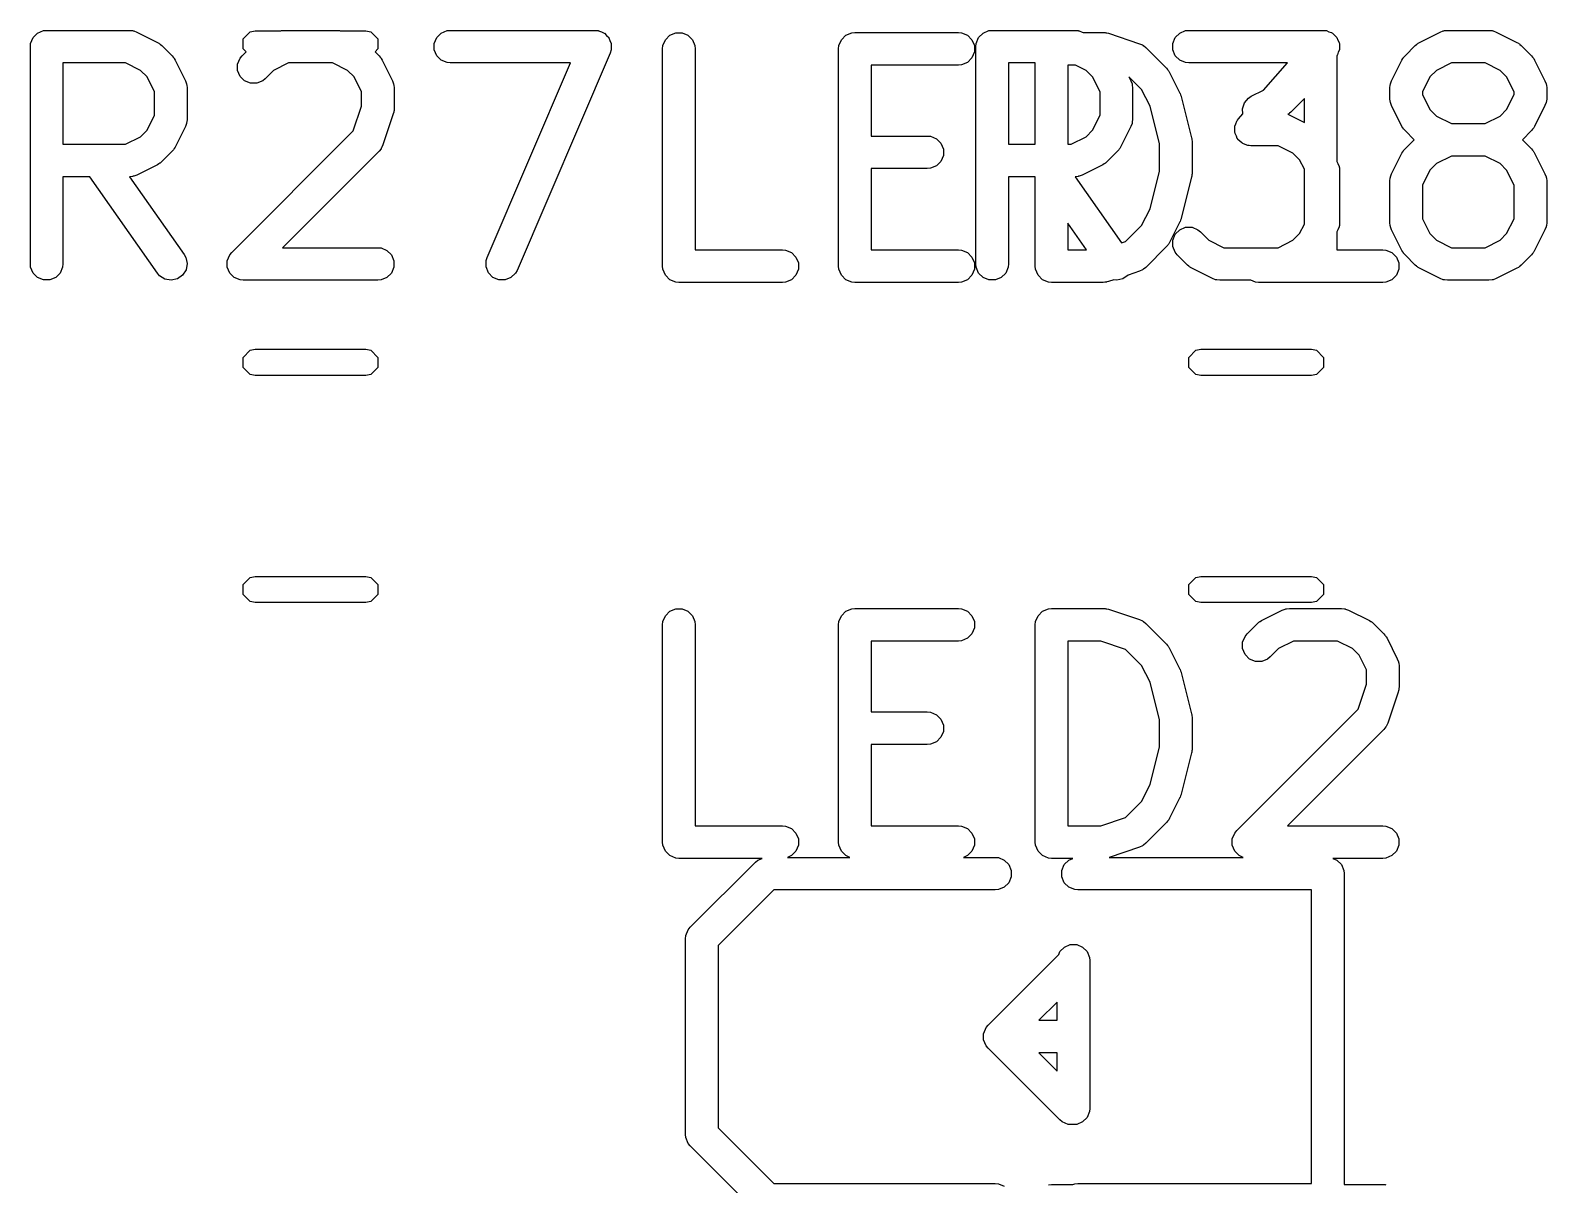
# Model space of a CAD drawing. Header units: inches. Extents: x 5.9 to 18, y -6.3 to -1.5.
# Drawn here: x 9.0132 to 9.2879, y -3.2914 to -3.0823 of the extents above; entities that cross this region are included whole.
import ezdxf

# ---------------------------------------------------------------- set-up
doc = ezdxf.new("R2010")
doc.units = ezdxf.units.IN
doc.header["$MEASUREMENT"] = 0
doc.layers.add('F.Silkscreen', color=41, linetype='CONTINUOUS', true_color=0xf2eda1)

msp = doc.modelspace()

# ---------------------------------------------------------------- linework, layer by layer
at = {"layer": 'F.Silkscreen', "linetype": 'CONTINUOUS'}
for p, q in [((9.01327, -3.08465), (9.01371, -3.08359)), ((9.01371, -3.08359), (9.01453, -3.08277)), ((9.01453, -3.08277), (9.01559, -3.08233)), ((9.01559, -3.08233), (9.01617, -3.08228)), ((9.01617, -3.08228), (9.03117, -3.08228)), ((9.03117, -3.08228), (9.03174, -3.08233)), ((9.03174, -3.08233), (9.03184, -3.08237)), ((9.03184, -3.08237), (9.03195, -3.08238)), ((9.03195, -3.08238), (9.03249, -3.08259)), ((9.03249, -3.08259), (9.03624, -3.08446)), ((9.05177, -3.08384), (9.05304, -3.08256)), ((9.05177, -3.08565), (9.05177, -3.08384)), ((9.05304, -3.08256), (9.05395, -3.08238)), ((9.05395, -3.08238), (9.05851, -3.08238)), ((9.05851, -3.08238), (9.05862, -3.08237)), ((9.05851, -3.08238), (9.05851, -3.08238)), ((9.05862, -3.08237), (9.05871, -3.08233)), ((9.05871, -3.08233), (9.05929, -3.08228)), ((9.05929, -3.08228), (9.06866, -3.08228)), ((9.06866, -3.08228), (9.06924, -3.08233)), ((9.06924, -3.08233), (9.06934, -3.08237)), ((9.06934, -3.08237), (9.06944, -3.08238)), ((9.06944, -3.08238), (9.06944, -3.08238)), ((9.06944, -3.08238), (9.074, -3.08238)), ((9.074, -3.08238), (9.07491, -3.08256)), ((9.07491, -3.08256), (9.07619, -3.08384)), ((9.07619, -3.08384), (9.07619, -3.08565)), ((9.08639, -3.08465), (9.08683, -3.08359)), ((9.08683, -3.08359), (9.08765, -3.08277)), ((9.08765, -3.08277), (9.08871, -3.08233)), ((9.08871, -3.08233), (9.08929, -3.08228)), ((9.08929, -3.08228), (9.11553, -3.08228)), ((9.11553, -3.08228), (9.11611, -3.08233)), ((9.11611, -3.08233), (9.11613, -3.08234)), ((9.11613, -3.08234), (9.11614, -3.08234)), ((9.11614, -3.08234), (9.11666, -3.08256)), ((9.11666, -3.08256), (9.11717, -3.08277)), ((9.11717, -3.08277), (9.11719, -3.08279)), ((9.11719, -3.08279), (9.1172, -3.08279)), ((9.1172, -3.08279), (9.11759, -3.08319)), ((9.11759, -3.08319), (9.11799, -3.08359)), ((9.11799, -3.08359), (9.11799, -3.08361)), ((9.11799, -3.08361), (9.11801, -3.08362)), ((9.11801, -3.08362), (9.11821, -3.08414)), ((9.11821, -3.08414), (9.11843, -3.08465)), ((9.1278, -3.08505), (9.12824, -3.08398)), ((9.12824, -3.08398), (9.12906, -3.08317)), ((9.12906, -3.08317), (9.13012, -3.08273)), ((9.13012, -3.08273), (9.13128, -3.08273)), ((9.13128, -3.08273), (9.13234, -3.08317)), ((9.13234, -3.08317), (9.13315, -3.08398)), ((9.13315, -3.08398), (9.1336, -3.08505)), ((9.15967, -3.08505), (9.16012, -3.08398)), ((9.16012, -3.08398), (9.16093, -3.08317)), ((9.16093, -3.08317), (9.16199, -3.08273)), ((9.16199, -3.08273), (9.16257, -3.08267)), ((9.16257, -3.08267), (9.18132, -3.08267)), ((9.18132, -3.08267), (9.18189, -3.08273)), ((9.18189, -3.08273), (9.18296, -3.08317)), ((9.18296, -3.08317), (9.18377, -3.08398)), ((9.18377, -3.08398), (9.18421, -3.08505)), ((9.18453, -3.08465), (9.18497, -3.08359)), ((9.18497, -3.08359), (9.18579, -3.08277)), ((9.18579, -3.08277), (9.18685, -3.08233)), ((9.18685, -3.08233), (9.18743, -3.08228)), ((9.18743, -3.08228), (9.20243, -3.08228)), ((9.20243, -3.08228), (9.203, -3.08233)), ((9.203, -3.08233), (9.2031, -3.08237)), ((9.2031, -3.08237), (9.20321, -3.08238)), ((9.20321, -3.08238), (9.20375, -3.08259)), ((9.20375, -3.08259), (9.20391, -3.08267)), ((9.20391, -3.08267), (9.20756, -3.08267)), ((9.20756, -3.08267), (9.20786, -3.0827)), ((9.20786, -3.0827), (9.20793, -3.08269)), ((9.20793, -3.08269), (9.20804, -3.08272)), ((9.20804, -3.08272), (9.20814, -3.08273)), ((9.20814, -3.08273), (9.20821, -3.08276)), ((9.20821, -3.08276), (9.2085, -3.08282)), ((9.2085, -3.08282), (9.21412, -3.0847)), ((9.22015, -3.08465), (9.2206, -3.08359)), ((9.2206, -3.08359), (9.22141, -3.08277)), ((9.22141, -3.08277), (9.22247, -3.08233)), ((9.22247, -3.08233), (9.22305, -3.08228)), ((9.22305, -3.08228), (9.24742, -3.08228)), ((9.24742, -3.08228), (9.24773, -3.08231)), ((9.24773, -3.08231), (9.2478, -3.0823)), ((9.2478, -3.0823), (9.24786, -3.08232)), ((9.24786, -3.08232), (9.248, -3.08233)), ((9.248, -3.08233), (9.24844, -3.08252)), ((9.24844, -3.08252), (9.2489, -3.08267)), ((9.2489, -3.08267), (9.24897, -3.08274)), ((9.24897, -3.08274), (9.24906, -3.08277)), ((9.24906, -3.08277), (9.2494, -3.08311)), ((9.2494, -3.08311), (9.24976, -3.08343)), ((9.24976, -3.08343), (9.24981, -3.08352)), ((9.24981, -3.08352), (9.24988, -3.08359)), ((9.24988, -3.08359), (9.25006, -3.08403)), ((9.25006, -3.08403), (9.25027, -3.08446)), ((9.26485, -3.08446), (9.2686, -3.08259)), ((9.2686, -3.08259), (9.26914, -3.08238)), ((9.26914, -3.08238), (9.26925, -3.08237)), ((9.26925, -3.08237), (9.26934, -3.08233)), ((9.26934, -3.08233), (9.26992, -3.08228)), ((9.26992, -3.08228), (9.27742, -3.08228)), ((9.27742, -3.08228), (9.27799, -3.08233)), ((9.27799, -3.08233), (9.27809, -3.08237)), ((9.27809, -3.08237), (9.2782, -3.08238)), ((9.2782, -3.08238), (9.27874, -3.08259)), ((9.27874, -3.08259), (9.28249, -3.08446)), ((9.01322, -3.08523), (9.01327, -3.08465)), ((9.01322, -3.1246), (9.01322, -3.08523)), ((9.03624, -3.08446), (9.03649, -3.08462)), ((9.03649, -3.08462), (9.03656, -3.08465)), ((9.03656, -3.08465), (9.03664, -3.08472)), ((9.03664, -3.08472), (9.03673, -3.08477)), ((9.03673, -3.08477), (9.03678, -3.08483)), ((9.03678, -3.08483), (9.03701, -3.08502)), ((9.03701, -3.08502), (9.03888, -3.08689)), ((9.03888, -3.08689), (9.03907, -3.08712)), ((9.05121, -3.08734), (9.05158, -3.08689)), ((9.05158, -3.08689), (9.05229, -3.08618)), ((9.05229, -3.08618), (9.05177, -3.08565)), ((9.07619, -3.08565), (9.07566, -3.08618)), ((9.07566, -3.08618), (9.07638, -3.08689)), ((9.07638, -3.08689), (9.07656, -3.08712)), ((9.08639, -3.08581), (9.08639, -3.08465)), ((9.08683, -3.08687), (9.08639, -3.08581)), ((9.08765, -3.08768), (9.08683, -3.08687)), ((9.11825, -3.08639), (9.10137, -3.12576)), ((9.11842, -3.08584), (9.11825, -3.08639)), ((9.11843, -3.08581), (9.11842, -3.08582)), ((9.11842, -3.08582), (9.11842, -3.08584)), ((9.11843, -3.08465), (9.11843, -3.08467)), ((9.11843, -3.08467), (9.11844, -3.08469)), ((9.11844, -3.08469), (9.11843, -3.08525)), ((9.11843, -3.08525), (9.11843, -3.08581)), ((9.12775, -3.08562), (9.1278, -3.08505)), ((9.12775, -3.12499), (9.12775, -3.08562)), ((9.1336, -3.08505), (9.13365, -3.08562)), ((9.13365, -3.08562), (9.13365, -3.12204)), ((9.15962, -3.08562), (9.15967, -3.08505)), ((9.15962, -3.12499), (9.15962, -3.08562)), ((9.18421, -3.0862), (9.18377, -3.08726)), ((9.18421, -3.08505), (9.18421, -3.0862)), ((9.18448, -3.08523), (9.18453, -3.08465)), ((9.18448, -3.1246), (9.18448, -3.08523)), ((9.21412, -3.0847), (9.21465, -3.08493)), ((9.21465, -3.08493), (9.21473, -3.085)), ((9.21473, -3.085), (9.21483, -3.08504)), ((9.21483, -3.08504), (9.21528, -3.08541)), ((9.21528, -3.08541), (9.21903, -3.08916)), ((9.22015, -3.08581), (9.22015, -3.08465)), ((9.2206, -3.08687), (9.22015, -3.08581)), ((9.22141, -3.08768), (9.2206, -3.08687)), ((9.2499, -3.08682), (9.24989, -3.08684)), ((9.24989, -3.08684), (9.24989, -3.10605)), ((9.24998, -3.0867), (9.2499, -3.08682)), ((9.25013, -3.08625), (9.24998, -3.0867)), ((9.25032, -3.08581), (9.25013, -3.08625)), ((9.25027, -3.08446), (9.25028, -3.08456)), ((9.25028, -3.08456), (9.25032, -3.08465)), ((9.25032, -3.08465), (9.25032, -3.08513)), ((9.25032, -3.08513), (9.25035, -3.08561)), ((9.25035, -3.08561), (9.25032, -3.08571)), ((9.25032, -3.08571), (9.25032, -3.08581)), ((9.26202, -3.08712), (9.26221, -3.08689)), ((9.26221, -3.08689), (9.26408, -3.08502)), ((9.26408, -3.08502), (9.26431, -3.08483)), ((9.26431, -3.08483), (9.26436, -3.08477)), ((9.26436, -3.08477), (9.26445, -3.08472)), ((9.26445, -3.08472), (9.26453, -3.08465)), ((9.26453, -3.08465), (9.2646, -3.08462)), ((9.2646, -3.08462), (9.26485, -3.08446)), ((9.28249, -3.08446), (9.28274, -3.08462)), ((9.28274, -3.08462), (9.28281, -3.08465)), ((9.28281, -3.08465), (9.28289, -3.08472)), ((9.28289, -3.08472), (9.28298, -3.08477)), ((9.28298, -3.08477), (9.28303, -3.08483)), ((9.28303, -3.08483), (9.28326, -3.08502)), ((9.28326, -3.08502), (9.28513, -3.08689)), ((9.28513, -3.08689), (9.28532, -3.08712)), ((9.03047, -3.08818), (9.01912, -3.08818)), ((9.01912, -3.08818), (9.01912, -3.1029)), ((9.03317, -3.08953), (9.03047, -3.08818)), ((9.03437, -3.09073), (9.03317, -3.08953)), ((9.03907, -3.08712), (9.03912, -3.08717)), ((9.03912, -3.08717), (9.03918, -3.08726)), ((9.03918, -3.08726), (9.03925, -3.08734)), ((9.03925, -3.08734), (9.03928, -3.08741)), ((9.03928, -3.08741), (9.03943, -3.08766)), ((9.03943, -3.08766), (9.04131, -3.09141)), ((9.05077, -3.0884), (9.05121, -3.08734)), ((9.05077, -3.08955), (9.05077, -3.0884)), ((9.05121, -3.09062), (9.05077, -3.08955)), ((9.05729, -3.08953), (9.05575, -3.09107)), ((9.05999, -3.08818), (9.05729, -3.08953)), ((9.06797, -3.08818), (9.05999, -3.08818)), ((9.07066, -3.08953), (9.06797, -3.08818)), ((9.07186, -3.09073), (9.07066, -3.08953)), ((9.07656, -3.08712), (9.07662, -3.08717)), ((9.07662, -3.08717), (9.07668, -3.08726)), ((9.07668, -3.08726), (9.07674, -3.08734)), ((9.07674, -3.08734), (9.07677, -3.08741)), ((9.07677, -3.08741), (9.07693, -3.08766)), ((9.07693, -3.08766), (9.0788, -3.09141)), ((9.08871, -3.08813), (9.08765, -3.08768)), ((9.08929, -3.08818), (9.08871, -3.08813)), ((9.11105, -3.08818), (9.08929, -3.08818)), ((9.09595, -3.12344), (9.11105, -3.08818)), ((9.18132, -3.08858), (9.16552, -3.08858)), ((9.16552, -3.08858), (9.16552, -3.10142)), ((9.18189, -3.08852), (9.18132, -3.08858)), ((9.18296, -3.08808), (9.18189, -3.08852)), ((9.18377, -3.08726), (9.18296, -3.08808)), ((9.19524, -3.08818), (9.19038, -3.08818)), ((9.19038, -3.08818), (9.19038, -3.1029)), ((9.19524, -3.1029), (9.19524, -3.08818)), ((9.20252, -3.08858), (9.20114, -3.08858)), ((9.20114, -3.08858), (9.20114, -3.1029)), ((9.20443, -3.08953), (9.20252, -3.08858)), ((9.20563, -3.09073), (9.20443, -3.08953)), ((9.21903, -3.08916), (9.21921, -3.08939)), ((9.21921, -3.08939), (9.21927, -3.08944)), ((9.21927, -3.08944), (9.21933, -3.08953)), ((9.21933, -3.08953), (9.21939, -3.08961)), ((9.21939, -3.08961), (9.21942, -3.08968)), ((9.21942, -3.08968), (9.21958, -3.08993)), ((9.22247, -3.08813), (9.22141, -3.08768)), ((9.22305, -3.08818), (9.22247, -3.08813)), ((9.24091, -3.08818), (9.22305, -3.08818)), ((9.2366, -3.09311), (9.24091, -3.08818)), ((9.25978, -3.09141), (9.26165, -3.08766)), ((9.26165, -3.08766), (9.26181, -3.08741)), ((9.26181, -3.08741), (9.26184, -3.08734)), ((9.26184, -3.08734), (9.26191, -3.08726)), ((9.26191, -3.08726), (9.26196, -3.08717)), ((9.26196, -3.08717), (9.26202, -3.08712)), ((9.26792, -3.08953), (9.26672, -3.09073)), ((9.27062, -3.08818), (9.26792, -3.08953)), ((9.27672, -3.08818), (9.27062, -3.08818)), ((9.27942, -3.08953), (9.27672, -3.08818)), ((9.28062, -3.09073), (9.27942, -3.08953)), ((9.28532, -3.08712), (9.28538, -3.08717)), ((9.28538, -3.08717), (9.28543, -3.08726)), ((9.28543, -3.08726), (9.2855, -3.08734)), ((9.2855, -3.08734), (9.28553, -3.08741)), ((9.28553, -3.08741), (9.28568, -3.08766)), ((9.28568, -3.08766), (9.28756, -3.09141)), ((9.03571, -3.09343), (9.03437, -3.09073)), ((9.04131, -3.09141), (9.04151, -3.09195)), ((9.04151, -3.09195), (9.04152, -3.09205)), ((9.04152, -3.09205), (9.04156, -3.09215)), ((9.04156, -3.09215), (9.04162, -3.09273)), ((9.05202, -3.09143), (9.05121, -3.09062)), ((9.05309, -3.09187), (9.05202, -3.09143)), ((9.05424, -3.09187), (9.05309, -3.09187)), ((9.05531, -3.09143), (9.05424, -3.09187)), ((9.05575, -3.09107), (9.05531, -3.09143)), ((9.07321, -3.09343), (9.07186, -3.09073)), ((9.0788, -3.09141), (9.07901, -3.09195)), ((9.07901, -3.09195), (9.07902, -3.09205)), ((9.07902, -3.09205), (9.07906, -3.09215)), ((9.07906, -3.09215), (9.07912, -3.09273)), ((9.20697, -3.09343), (9.20563, -3.09073)), ((9.21451, -3.093), (9.21221, -3.0907)), ((9.21221, -3.0907), (9.21257, -3.09141)), ((9.21257, -3.09141), (9.21277, -3.09195)), ((9.21277, -3.09195), (9.21278, -3.09205)), ((9.21278, -3.09205), (9.21282, -3.09215)), ((9.21282, -3.09215), (9.21288, -3.09273)), ((9.21958, -3.08993), (9.22145, -3.09368)), ((9.25947, -3.09273), (9.25952, -3.09215)), ((9.25952, -3.09215), (9.25956, -3.09205)), ((9.25956, -3.09205), (9.25957, -3.09195)), ((9.25957, -3.09195), (9.25978, -3.09141)), ((9.26672, -3.09073), (9.26537, -3.09343)), ((9.28196, -3.09343), (9.28062, -3.09073)), ((9.28756, -3.09141), (9.28777, -3.09195)), ((9.28777, -3.09195), (9.28777, -3.09205)), ((9.28777, -3.09205), (9.28781, -3.09215)), ((9.28781, -3.09215), (9.28787, -3.09273)), ((9.03571, -3.09766), (9.03571, -3.09343)), ((9.04162, -3.09273), (9.04162, -3.09835)), ((9.07321, -3.096), (9.07321, -3.09343)), ((9.07912, -3.09273), (9.07912, -3.09648)), ((9.20697, -3.09766), (9.20697, -3.09343)), ((9.21288, -3.09273), (9.21288, -3.09835)), ((9.21603, -3.09603), (9.21451, -3.093)), ((9.22145, -3.09368), (9.22147, -3.09372)), ((9.22147, -3.09372), (9.22148, -3.09374)), ((9.22148, -3.09374), (9.22157, -3.09398)), ((9.22157, -3.09398), (9.22166, -3.09422)), ((9.22166, -3.09422), (9.22166, -3.09424)), ((9.22166, -3.09424), (9.22168, -3.09428)), ((9.22168, -3.09428), (9.22355, -3.10178)), ((9.23312, -3.09541), (9.23388, -3.09454)), ((9.23388, -3.09454), (9.23437, -3.09423)), ((9.23437, -3.09423), (9.2366, -3.09311)), ((9.24398, -3.09463), (9.24152, -3.09708)), ((9.24398, -3.09896), (9.24398, -3.09463)), ((9.25947, -3.0946), (9.25947, -3.09273)), ((9.25952, -3.09518), (9.25947, -3.0946)), ((9.25956, -3.09528), (9.25952, -3.09518)), ((9.25957, -3.09538), (9.25956, -3.09528)), ((9.26537, -3.09343), (9.26537, -3.09391)), ((9.26537, -3.09391), (9.26672, -3.0966)), ((9.28062, -3.0966), (9.28196, -3.09391)), ((9.28196, -3.09391), (9.28196, -3.09343)), ((9.28781, -3.09518), (9.28777, -3.09528)), ((9.28777, -3.09528), (9.28777, -3.09538)), ((9.28787, -3.0946), (9.28781, -3.09518)), ((9.28787, -3.09273), (9.28787, -3.0946)), ((9.03437, -3.10035), (9.03571, -3.09766)), ((9.07171, -3.10051), (9.07321, -3.096)), ((9.07896, -3.09741), (9.07709, -3.10304)), ((9.07903, -3.09713), (9.07896, -3.09741)), ((9.07906, -3.09705), (9.07903, -3.09713)), ((9.07907, -3.09695), (9.07906, -3.09705)), ((9.07909, -3.09685), (9.07907, -3.09695)), ((9.07912, -3.09648), (9.07909, -3.09677)), ((9.07909, -3.09677), (9.07909, -3.09685)), ((9.20563, -3.10035), (9.20697, -3.09766)), ((9.21774, -3.10286), (9.21603, -3.09603)), ((9.23208, -3.09828), (9.23282, -3.09743)), ((9.23276, -3.0965), (9.23312, -3.09541)), ((9.23282, -3.09743), (9.23276, -3.0965)), ((9.241, -3.09748), (9.24099, -3.09749)), ((9.24099, -3.09749), (9.24124, -3.09759)), ((9.24108, -3.09745), (9.241, -3.09748)), ((9.24116, -3.09739), (9.24108, -3.09745)), ((9.24125, -3.09733), (9.24116, -3.09739)), ((9.24124, -3.09759), (9.24398, -3.09896)), ((9.2413, -3.09727), (9.24125, -3.09733)), ((9.24152, -3.09708), (9.2413, -3.09727)), ((9.25978, -3.09592), (9.25957, -3.09538)), ((9.26165, -3.09967), (9.25978, -3.09592)), ((9.26672, -3.0966), (9.26792, -3.0978)), ((9.26792, -3.0978), (9.27062, -3.09915)), ((9.27672, -3.09915), (9.27942, -3.0978)), ((9.27942, -3.0978), (9.28062, -3.0966)), ((9.28756, -3.09592), (9.28568, -3.09967)), ((9.28777, -3.09538), (9.28756, -3.09592)), ((9.03317, -3.10155), (9.03437, -3.10035)), ((9.04131, -3.09967), (9.03943, -3.10342)), ((9.04151, -3.09913), (9.04131, -3.09967)), ((9.04152, -3.09903), (9.04151, -3.09913)), ((9.04156, -3.09893), (9.04152, -3.09903)), ((9.04162, -3.09835), (9.04156, -3.09893)), ((9.0497, -3.12251), (9.07171, -3.10051)), ((9.20443, -3.10155), (9.20563, -3.10035)), ((9.21257, -3.09967), (9.21069, -3.10342)), ((9.21277, -3.09913), (9.21257, -3.09967)), ((9.21278, -3.09903), (9.21277, -3.09913)), ((9.21282, -3.09893), (9.21278, -3.09903)), ((9.21288, -3.09835), (9.21282, -3.09893)), ((9.23137, -3.09985), (9.2314, -3.09975)), ((9.2314, -3.10032), (9.23137, -3.09985)), ((9.2314, -3.09965), (9.23159, -3.09921)), ((9.2314, -3.09975), (9.2314, -3.09965)), ((9.2314, -3.1008), (9.2314, -3.10032)), ((9.23144, -3.1009), (9.2314, -3.1008)), ((9.23159, -3.09921), (9.23174, -3.09875)), ((9.23174, -3.09875), (9.23182, -3.09864)), ((9.23182, -3.09864), (9.23184, -3.09859)), ((9.23184, -3.09859), (9.2319, -3.09853)), ((9.2319, -3.09853), (9.23208, -3.09828)), ((9.26181, -3.09992), (9.26165, -3.09967)), ((9.26184, -3.09999), (9.26181, -3.09992)), ((9.26191, -3.10007), (9.26184, -3.09999)), ((9.26196, -3.10016), (9.26191, -3.10007)), ((9.26202, -3.10021), (9.26196, -3.10016)), ((9.26221, -3.10044), (9.26202, -3.10021)), ((9.26387, -3.1021), (9.26221, -3.10044)), ((9.27062, -3.09915), (9.27672, -3.09915)), ((9.28513, -3.10044), (9.28347, -3.1021)), ((9.28532, -3.10021), (9.28513, -3.10044)), ((9.28538, -3.10016), (9.28532, -3.10021)), ((9.28543, -3.10007), (9.28538, -3.10016)), ((9.2855, -3.09999), (9.28543, -3.10007)), ((9.28553, -3.09992), (9.2855, -3.09999)), ((9.28568, -3.09967), (9.28553, -3.09992)), ((9.01912, -3.1029), (9.03047, -3.1029)), ((9.03047, -3.1029), (9.03317, -3.10155)), ((9.03943, -3.10342), (9.03928, -3.10367)), ((9.07685, -3.10356), (9.07678, -3.10364)), ((9.07709, -3.10304), (9.07685, -3.10356)), ((9.16552, -3.10142), (9.17569, -3.10142)), ((9.17569, -3.10142), (9.17627, -3.10147)), ((9.17627, -3.10147), (9.17733, -3.10192)), ((9.17733, -3.10192), (9.17815, -3.10273)), ((9.17815, -3.10273), (9.17859, -3.10379)), ((9.19038, -3.1029), (9.19524, -3.1029)), ((9.20114, -3.1029), (9.20173, -3.1029)), ((9.20173, -3.1029), (9.20443, -3.10155)), ((9.21069, -3.10342), (9.21054, -3.10367)), ((9.21774, -3.10776), (9.21774, -3.10286)), ((9.22355, -3.10178), (9.22357, -3.10188)), ((9.22357, -3.10188), (9.22358, -3.10192)), ((9.22358, -3.10192), (9.22361, -3.10214)), ((9.22361, -3.10214), (9.22364, -3.10235)), ((9.22364, -3.10235), (9.22363, -3.1024)), ((9.22363, -3.1024), (9.22364, -3.1025)), ((9.22364, -3.1025), (9.22364, -3.10812)), ((9.23145, -3.10099), (9.23144, -3.1009)), ((9.23166, -3.10142), (9.23145, -3.10099)), ((9.23184, -3.10187), (9.23166, -3.10142)), ((9.23191, -3.10194), (9.23184, -3.10187)), ((9.23196, -3.10203), (9.23191, -3.10194)), ((9.23232, -3.10234), (9.23196, -3.10203)), ((9.23266, -3.10268), (9.23232, -3.10234)), ((9.23275, -3.10272), (9.23266, -3.10268)), ((9.23283, -3.10279), (9.23275, -3.10272)), ((9.23328, -3.10294), (9.23283, -3.10279)), ((9.23372, -3.10312), (9.23328, -3.10294)), ((9.23386, -3.10314), (9.23372, -3.10312)), ((9.23392, -3.10316), (9.23386, -3.10314)), ((9.23399, -3.10315), (9.23392, -3.10316)), ((9.2343, -3.10318), (9.23399, -3.10315)), ((9.23923, -3.10318), (9.2343, -3.10318)), ((9.24192, -3.10453), (9.23923, -3.10318)), ((9.26221, -3.10376), (9.26387, -3.1021)), ((9.28347, -3.1021), (9.28513, -3.10376)), ((9.03673, -3.10631), (9.03664, -3.10637)), ((9.03678, -3.10625), (9.03673, -3.10631)), ((9.03701, -3.10606), (9.03678, -3.10625)), ((9.03888, -3.10419), (9.03701, -3.10606)), ((9.03907, -3.10396), (9.03888, -3.10419)), ((9.03912, -3.10391), (9.03907, -3.10396)), ((9.03918, -3.10382), (9.03912, -3.10391)), ((9.03925, -3.10374), (9.03918, -3.10382)), ((9.03928, -3.10367), (9.03925, -3.10374)), ((9.07638, -3.10419), (9.05892, -3.12165)), ((9.07674, -3.10374), (9.07638, -3.10419)), ((9.07678, -3.10364), (9.07674, -3.10374)), ((9.17815, -3.10601), (9.17733, -3.10683)), ((9.17859, -3.10495), (9.17815, -3.10601)), ((9.17859, -3.10379), (9.17859, -3.10495)), ((9.20799, -3.10631), (9.2079, -3.10637)), ((9.20804, -3.10625), (9.20799, -3.10631)), ((9.20827, -3.10606), (9.20804, -3.10625)), ((9.21014, -3.10419), (9.20827, -3.10606)), ((9.21033, -3.10396), (9.21014, -3.10419)), ((9.21038, -3.10391), (9.21033, -3.10396)), ((9.21044, -3.10382), (9.21038, -3.10391)), ((9.21051, -3.10374), (9.21044, -3.10382)), ((9.21054, -3.10367), (9.21051, -3.10374)), ((9.24312, -3.10573), (9.24192, -3.10453)), ((9.24398, -3.10745), (9.24312, -3.10573)), ((9.24989, -3.10605), (9.25006, -3.10641)), ((9.25978, -3.10828), (9.26165, -3.10453)), ((9.26165, -3.10453), (9.26181, -3.10428)), ((9.26181, -3.10428), (9.26184, -3.10421)), ((9.26184, -3.10421), (9.26191, -3.10413)), ((9.26191, -3.10413), (9.26196, -3.10404)), ((9.26196, -3.10404), (9.26202, -3.10399)), ((9.26202, -3.10399), (9.26221, -3.10376)), ((9.27062, -3.10505), (9.26792, -3.1064)), ((9.27672, -3.10505), (9.27062, -3.10505)), ((9.27942, -3.1064), (9.27672, -3.10505)), ((9.28513, -3.10376), (9.28532, -3.10399)), ((9.28532, -3.10399), (9.28538, -3.10404)), ((9.28538, -3.10404), (9.28543, -3.10413)), ((9.28543, -3.10413), (9.2855, -3.10421)), ((9.2855, -3.10421), (9.28553, -3.10428)), ((9.28553, -3.10428), (9.28568, -3.10453)), ((9.28568, -3.10453), (9.28756, -3.10828)), ((9.02401, -3.1088), (9.01912, -3.1088)), ((9.01912, -3.1088), (9.01912, -3.1246)), ((9.03625, -3.12629), (9.02401, -3.1088)), ((9.03174, -3.10875), (9.03121, -3.1088)), ((9.03121, -3.1088), (9.04109, -3.12291)), ((9.03184, -3.10871), (9.03174, -3.10875)), ((9.03195, -3.1087), (9.03184, -3.10871)), ((9.03249, -3.10849), (9.03195, -3.1087)), ((9.03624, -3.10662), (9.03249, -3.10849)), ((9.03649, -3.10646), (9.03624, -3.10662)), ((9.03656, -3.10643), (9.03649, -3.10646)), ((9.03664, -3.10637), (9.03656, -3.10643)), ((9.17569, -3.10732), (9.16552, -3.10732)), ((9.16552, -3.10732), (9.16552, -3.12204)), ((9.17627, -3.10727), (9.17569, -3.10732)), ((9.17733, -3.10683), (9.17627, -3.10727)), ((9.19524, -3.1088), (9.19038, -3.1088)), ((9.19038, -3.1088), (9.19038, -3.1246)), ((9.19524, -3.12499), (9.19524, -3.1088)), ((9.203, -3.10875), (9.20247, -3.1088)), ((9.20247, -3.1088), (9.21086, -3.12078)), ((9.2031, -3.10871), (9.203, -3.10875)), ((9.20321, -3.1087), (9.2031, -3.10871)), ((9.20375, -3.10849), (9.20321, -3.1087)), ((9.2075, -3.10662), (9.20375, -3.10849)), ((9.20775, -3.10646), (9.2075, -3.10662)), ((9.20782, -3.10643), (9.20775, -3.10646)), ((9.2079, -3.10637), (9.20782, -3.10643)), ((9.21603, -3.11459), (9.21774, -3.10776)), ((9.22355, -3.10884), (9.22168, -3.11634)), ((9.22357, -3.10874), (9.22355, -3.10884)), ((9.22358, -3.1087), (9.22357, -3.10874)), ((9.22361, -3.10848), (9.22358, -3.1087)), ((9.22364, -3.10826), (9.22361, -3.10848)), ((9.22364, -3.10812), (9.22363, -3.10822)), ((9.22363, -3.10822), (9.22364, -3.10826)), ((9.24398, -3.11738), (9.24398, -3.10745)), ((9.25006, -3.10641), (9.25027, -3.10695)), ((9.25027, -3.10695), (9.25028, -3.10705)), ((9.25028, -3.10705), (9.25032, -3.10715)), ((9.25032, -3.10715), (9.25037, -3.10773)), ((9.25037, -3.10773), (9.25037, -3.1171)), ((9.25947, -3.1096), (9.25952, -3.10902)), ((9.25952, -3.10902), (9.25956, -3.10893)), ((9.25956, -3.10893), (9.25957, -3.10882)), ((9.25957, -3.10882), (9.25978, -3.10828)), ((9.26672, -3.1076), (9.26537, -3.1103)), ((9.26792, -3.1064), (9.26672, -3.1076)), ((9.28062, -3.1076), (9.27942, -3.1064)), ((9.28196, -3.1103), (9.28062, -3.1076)), ((9.28756, -3.10828), (9.28777, -3.10882)), ((9.28777, -3.10882), (9.28777, -3.10893)), ((9.28777, -3.10893), (9.28781, -3.10902)), ((9.28781, -3.10902), (9.28787, -3.1096)), ((9.25947, -3.1171), (9.25947, -3.1096)), ((9.26537, -3.1103), (9.26537, -3.1164)), ((9.28196, -3.1164), (9.28196, -3.1103)), ((9.28787, -3.1096), (9.28787, -3.1171)), ((9.20453, -3.12204), (9.20114, -3.1172)), ((9.20114, -3.1172), (9.20114, -3.12204)), ((9.21451, -3.11762), (9.21603, -3.11459)), ((9.22145, -3.11694), (9.21958, -3.12069)), ((9.22147, -3.1169), (9.22145, -3.11694)), ((9.22148, -3.11688), (9.22147, -3.1169)), ((9.22157, -3.11664), (9.22148, -3.11688)), ((9.22166, -3.1164), (9.22157, -3.11664)), ((9.22168, -3.11634), (9.22166, -3.11638)), ((9.22166, -3.11638), (9.22166, -3.1164)), ((9.25037, -3.1171), (9.25032, -3.11768)), ((9.25952, -3.11768), (9.25947, -3.1171)), ((9.26537, -3.1164), (9.26672, -3.1191)), ((9.28062, -3.1191), (9.28196, -3.1164)), ((9.28787, -3.1171), (9.28781, -3.11768)), ((9.21159, -3.12054), (9.21451, -3.11762)), ((9.22015, -3.12027), (9.2206, -3.11921)), ((9.2206, -3.11921), (9.22141, -3.11839)), ((9.22141, -3.11839), (9.22247, -3.11795)), ((9.22247, -3.11795), (9.22363, -3.11795)), ((9.22363, -3.11795), (9.22469, -3.11839)), ((9.22469, -3.11839), (9.22514, -3.11876)), ((9.22514, -3.11876), (9.22667, -3.1203)), ((9.24192, -3.1203), (9.24312, -3.1191)), ((9.24312, -3.1191), (9.24398, -3.11738)), ((9.25006, -3.11842), (9.24989, -3.11877)), ((9.24989, -3.11877), (9.24989, -3.12204)), ((9.25027, -3.11788), (9.25006, -3.11842)), ((9.25028, -3.11777), (9.25027, -3.11788)), ((9.25032, -3.11768), (9.25028, -3.11777)), ((9.25956, -3.11777), (9.25952, -3.11768)), ((9.25957, -3.11788), (9.25956, -3.11777)), ((9.25978, -3.11842), (9.25957, -3.11788)), ((9.26165, -3.12217), (9.25978, -3.11842)), ((9.26672, -3.1191), (9.26792, -3.1203)), ((9.27942, -3.1203), (9.28062, -3.1191)), ((9.28756, -3.11842), (9.28568, -3.12217)), ((9.28777, -3.11788), (9.28756, -3.11842)), ((9.28781, -3.11768), (9.28777, -3.11777)), ((9.28777, -3.11777), (9.28777, -3.11788)), ((9.04934, -3.12296), (9.0497, -3.12251)), ((9.05892, -3.12165), (9.07616, -3.12165)), ((9.07616, -3.12165), (9.07674, -3.1217)), ((9.07674, -3.1217), (9.0778, -3.12214)), ((9.0778, -3.12214), (9.07862, -3.12296)), ((9.13365, -3.12204), (9.14945, -3.12204)), ((9.14945, -3.12204), (9.15002, -3.1221)), ((9.15002, -3.1221), (9.15109, -3.12254)), ((9.15109, -3.12254), (9.1519, -3.12335)), ((9.16552, -3.12204), (9.18132, -3.12204)), ((9.18132, -3.12204), (9.18189, -3.1221)), ((9.18189, -3.1221), (9.18296, -3.12254)), ((9.18296, -3.12254), (9.18377, -3.12335)), ((9.20114, -3.12204), (9.20453, -3.12204)), ((9.21086, -3.12078), (9.21159, -3.12054)), ((9.21903, -3.12146), (9.21528, -3.12521)), ((9.21921, -3.12123), (9.21903, -3.12146)), ((9.21927, -3.12118), (9.21921, -3.12123)), ((9.21933, -3.12109), (9.21927, -3.12118)), ((9.21939, -3.12101), (9.21933, -3.12109)), ((9.21942, -3.12094), (9.21939, -3.12101)), ((9.21958, -3.12069), (9.21942, -3.12094)), ((9.22015, -3.12143), (9.22015, -3.12027)), ((9.2206, -3.12249), (9.22015, -3.12143)), ((9.22096, -3.12294), (9.2206, -3.12249)), ((9.22667, -3.1203), (9.22937, -3.12165)), ((9.22937, -3.12165), (9.23923, -3.12165)), ((9.23923, -3.12165), (9.24192, -3.1203)), ((9.24989, -3.12204), (9.25818, -3.12204)), ((9.25818, -3.12204), (9.25876, -3.1221)), ((9.25876, -3.1221), (9.25982, -3.12254)), ((9.25982, -3.12254), (9.26064, -3.12335)), ((9.26181, -3.12242), (9.26165, -3.12217)), ((9.26184, -3.12249), (9.26181, -3.12242)), ((9.26191, -3.12257), (9.26184, -3.12249)), ((9.26196, -3.12266), (9.26191, -3.12257)), ((9.26202, -3.12271), (9.26196, -3.12266)), ((9.26221, -3.12294), (9.26202, -3.12271)), ((9.26792, -3.1203), (9.27062, -3.12165)), ((9.27062, -3.12165), (9.27672, -3.12165)), ((9.27672, -3.12165), (9.27942, -3.1203)), ((9.28532, -3.12271), (9.28513, -3.12294)), ((9.28538, -3.12266), (9.28532, -3.12271)), ((9.28543, -3.12257), (9.28538, -3.12266)), ((9.2855, -3.12249), (9.28543, -3.12257)), ((9.28553, -3.12242), (9.2855, -3.12249)), ((9.28568, -3.12217), (9.28553, -3.12242)), ((9.01327, -3.12518), (9.01322, -3.1246)), ((9.01371, -3.12624), (9.01327, -3.12518)), ((9.01907, -3.12518), (9.01862, -3.12624)), ((9.01912, -3.1246), (9.01907, -3.12518)), ((9.04109, -3.12291), (9.04137, -3.12341)), ((9.04137, -3.12341), (9.04162, -3.12454)), ((9.04162, -3.12454), (9.04142, -3.12567)), ((9.04889, -3.12402), (9.04934, -3.12296)), ((9.04889, -3.12518), (9.04889, -3.12402)), ((9.04934, -3.12624), (9.04889, -3.12518)), ((9.07862, -3.12296), (9.07906, -3.12402)), ((9.07906, -3.12518), (9.07862, -3.12624)), ((9.07906, -3.12402), (9.07906, -3.12518)), ((9.09576, -3.12514), (9.09577, -3.12399)), ((9.09618, -3.12621), (9.09576, -3.12514)), ((9.09577, -3.12399), (9.09595, -3.12344)), ((9.1278, -3.12557), (9.12775, -3.12499)), ((9.1519, -3.12335), (9.15234, -3.12442)), ((9.15234, -3.12442), (9.15234, -3.12557)), ((9.15967, -3.12557), (9.15962, -3.12499)), ((9.18377, -3.12335), (9.18421, -3.12442)), ((9.18421, -3.12442), (9.18421, -3.12557)), ((9.18453, -3.12518), (9.18448, -3.1246)), ((9.18497, -3.12624), (9.18453, -3.12518)), ((9.19033, -3.12518), (9.18988, -3.12624)), ((9.19038, -3.1246), (9.19033, -3.12518)), ((9.19529, -3.12557), (9.19524, -3.12499)), ((9.21528, -3.12521), (9.21483, -3.12557)), ((9.22284, -3.12481), (9.22096, -3.12294)), ((9.22306, -3.125), (9.22284, -3.12481)), ((9.22311, -3.12506), (9.22306, -3.125)), ((9.2232, -3.12511), (9.22311, -3.12506)), ((9.22328, -3.12518), (9.2232, -3.12511)), ((9.22336, -3.12521), (9.22328, -3.12518)), ((9.2236, -3.12537), (9.22336, -3.12521)), ((9.22735, -3.12724), (9.2236, -3.12537)), ((9.26064, -3.12335), (9.26108, -3.12442)), ((9.26108, -3.12442), (9.26108, -3.12557)), ((9.26408, -3.12481), (9.26221, -3.12294)), ((9.26431, -3.125), (9.26408, -3.12481)), ((9.26436, -3.12506), (9.26431, -3.125)), ((9.26445, -3.12511), (9.26436, -3.12506)), ((9.26453, -3.12518), (9.26445, -3.12511)), ((9.2646, -3.12521), (9.26453, -3.12518)), ((9.26485, -3.12537), (9.2646, -3.12521)), ((9.2686, -3.12724), (9.26485, -3.12537)), ((9.28249, -3.12537), (9.27874, -3.12724)), ((9.28274, -3.12521), (9.28249, -3.12537)), ((9.28281, -3.12518), (9.28274, -3.12521)), ((9.28289, -3.12511), (9.28281, -3.12518)), ((9.28298, -3.12506), (9.28289, -3.12511)), ((9.28303, -3.125), (9.28298, -3.12506)), ((9.28326, -3.12481), (9.28303, -3.125)), ((9.28513, -3.12294), (9.28326, -3.12481)), ((9.01453, -3.12705), (9.01371, -3.12624)), ((9.01559, -3.1275), (9.01453, -3.12705)), ((9.01675, -3.1275), (9.01559, -3.1275)), ((9.01781, -3.12705), (9.01675, -3.1275)), ((9.01862, -3.12624), (9.01781, -3.12705)), ((9.03662, -3.12673), (9.03625, -3.12629)), ((9.0376, -3.12735), (9.03662, -3.12673)), ((9.03873, -3.12755), (9.0376, -3.12735)), ((9.03986, -3.1273), (9.03873, -3.12755)), ((9.0408, -3.12664), (9.03986, -3.1273)), ((9.04142, -3.12567), (9.0408, -3.12664)), ((9.05015, -3.12705), (9.04934, -3.12624)), ((9.05121, -3.1275), (9.05015, -3.12705)), ((9.05179, -3.12755), (9.05121, -3.1275)), ((9.07616, -3.12755), (9.05179, -3.12755)), ((9.07674, -3.1275), (9.07616, -3.12755)), ((9.0778, -3.12705), (9.07674, -3.1275)), ((9.07862, -3.12624), (9.0778, -3.12705)), ((9.09699, -3.12703), (9.09618, -3.12621)), ((9.09805, -3.12749), (9.09699, -3.12703)), ((9.0992, -3.1275), (9.09805, -3.12749)), ((9.10027, -3.12707), (9.0992, -3.1275)), ((9.10109, -3.12627), (9.10027, -3.12707)), ((9.10137, -3.12576), (9.10109, -3.12627)), ((9.12824, -3.12663), (9.1278, -3.12557)), ((9.12906, -3.12745), (9.12824, -3.12663)), ((9.13012, -3.12789), (9.12906, -3.12745)), ((9.1307, -3.12795), (9.13012, -3.12789)), ((9.14945, -3.12795), (9.1307, -3.12795)), ((9.15002, -3.12789), (9.14945, -3.12795)), ((9.15109, -3.12745), (9.15002, -3.12789)), ((9.1519, -3.12663), (9.15109, -3.12745)), ((9.15234, -3.12557), (9.1519, -3.12663)), ((9.16012, -3.12663), (9.15967, -3.12557)), ((9.16093, -3.12745), (9.16012, -3.12663)), ((9.16199, -3.12789), (9.16093, -3.12745)), ((9.16257, -3.12795), (9.16199, -3.12789)), ((9.18132, -3.12795), (9.16257, -3.12795)), ((9.18189, -3.12789), (9.18132, -3.12795)), ((9.18296, -3.12745), (9.18189, -3.12789)), ((9.18377, -3.12663), (9.18296, -3.12745)), ((9.18421, -3.12557), (9.18377, -3.12663)), ((9.18579, -3.12705), (9.18497, -3.12624)), ((9.18685, -3.1275), (9.18579, -3.12705)), ((9.18801, -3.1275), (9.18685, -3.1275)), ((9.18907, -3.12705), (9.18801, -3.1275)), ((9.18988, -3.12624), (9.18907, -3.12705)), ((9.19574, -3.12663), (9.19529, -3.12557)), ((9.19655, -3.12745), (9.19574, -3.12663)), ((9.19761, -3.12789), (9.19655, -3.12745)), ((9.19819, -3.12795), (9.19761, -3.12789)), ((9.20756, -3.12795), (9.19819, -3.12795)), ((9.20786, -3.12792), (9.20756, -3.12795)), ((9.20793, -3.12792), (9.20786, -3.12792)), ((9.20804, -3.1279), (9.20793, -3.12792)), ((9.20814, -3.12789), (9.20804, -3.1279)), ((9.20821, -3.12786), (9.20814, -3.12789)), ((9.2085, -3.12779), (9.20821, -3.12786)), ((9.20949, -3.12746), (9.2085, -3.12779)), ((9.20999, -3.12755), (9.20949, -3.12746)), ((9.21112, -3.1273), (9.20999, -3.12755)), ((9.21206, -3.12664), (9.21112, -3.1273)), ((9.21209, -3.1266), (9.21206, -3.12664)), ((9.21412, -3.12592), (9.21209, -3.1266)), ((9.21465, -3.12568), (9.21412, -3.12592)), ((9.21473, -3.12561), (9.21465, -3.12568)), ((9.21483, -3.12557), (9.21473, -3.12561)), ((9.22789, -3.12745), (9.22735, -3.12724)), ((9.228, -3.12745), (9.22789, -3.12745)), ((9.2281, -3.1275), (9.228, -3.12745)), ((9.22867, -3.12755), (9.2281, -3.1275)), ((9.2343, -3.12755), (9.22867, -3.12755)), ((9.23511, -3.12789), (9.2343, -3.12755)), ((9.23569, -3.12795), (9.23511, -3.12789)), ((9.25818, -3.12795), (9.23569, -3.12795)), ((9.25876, -3.12789), (9.25818, -3.12795)), ((9.25982, -3.12745), (9.25876, -3.12789)), ((9.26064, -3.12663), (9.25982, -3.12745)), ((9.26108, -3.12557), (9.26064, -3.12663)), ((9.26914, -3.12745), (9.2686, -3.12724)), ((9.26925, -3.12745), (9.26914, -3.12745)), ((9.26934, -3.1275), (9.26925, -3.12745)), ((9.26992, -3.12755), (9.26934, -3.1275)), ((9.27742, -3.12755), (9.26992, -3.12755)), ((9.27799, -3.1275), (9.27742, -3.12755)), ((9.27809, -3.12745), (9.27799, -3.1275)), ((9.2782, -3.12745), (9.27809, -3.12745)), ((9.27874, -3.12724), (9.2782, -3.12745)), ((9.05177, -3.14152), (9.05304, -3.14024)), ((9.05177, -3.14333), (9.05177, -3.14152)), ((9.05304, -3.14024), (9.05395, -3.14006)), ((9.05395, -3.14006), (9.074, -3.14006)), ((9.074, -3.14006), (9.07491, -3.14024)), ((9.07491, -3.14024), (9.07619, -3.14152)), ((9.07619, -3.14152), (9.07619, -3.14333)), ((9.22303, -3.14152), (9.2243, -3.14024)), ((9.22303, -3.14333), (9.22303, -3.14152)), ((9.2243, -3.14024), (9.22521, -3.14006)), ((9.22521, -3.14006), (9.24526, -3.14006)), ((9.24526, -3.14006), (9.24617, -3.14024)), ((9.24617, -3.14024), (9.24745, -3.14152)), ((9.24745, -3.14152), (9.24745, -3.14333)), ((9.05304, -3.1446), (9.05177, -3.14333)), ((9.05395, -3.14478), (9.05304, -3.1446)), ((9.07491, -3.1446), (9.074, -3.14478)), ((9.07619, -3.14333), (9.07491, -3.1446)), ((9.2243, -3.1446), (9.22303, -3.14333)), ((9.22521, -3.14478), (9.2243, -3.1446)), ((9.24617, -3.1446), (9.24526, -3.14478)), ((9.24745, -3.14333), (9.24617, -3.1446)), ((9.074, -3.14478), (9.05395, -3.14478)), ((9.24526, -3.14478), (9.22521, -3.14478)), ((9.05177, -3.18266), (9.05304, -3.18138)), ((9.05177, -3.18447), (9.05177, -3.18266)), ((9.05304, -3.18138), (9.05395, -3.1812)), ((9.05395, -3.1812), (9.074, -3.1812)), ((9.074, -3.1812), (9.07491, -3.18138)), ((9.07491, -3.18138), (9.07619, -3.18266)), ((9.07619, -3.18266), (9.07619, -3.18447)), ((9.22303, -3.18266), (9.2243, -3.18138)), ((9.22303, -3.18447), (9.22303, -3.18266)), ((9.2243, -3.18138), (9.22521, -3.1812)), ((9.22521, -3.1812), (9.24526, -3.1812)), ((9.24526, -3.1812), (9.24617, -3.18138)), ((9.24617, -3.18138), (9.24745, -3.18266)), ((9.24745, -3.18266), (9.24745, -3.18447)), ((9.05304, -3.18575), (9.05177, -3.18447)), ((9.05395, -3.18593), (9.05304, -3.18575)), ((9.074, -3.18593), (9.05395, -3.18593)), ((9.07491, -3.18575), (9.074, -3.18593)), ((9.07619, -3.18447), (9.07491, -3.18575)), ((9.2243, -3.18575), (9.22303, -3.18447)), ((9.22521, -3.18593), (9.2243, -3.18575)), ((9.24526, -3.18593), (9.22521, -3.18593)), ((9.24617, -3.18575), (9.24526, -3.18593)), ((9.24745, -3.18447), (9.24617, -3.18575)), ((9.1278, -3.18938), (9.12824, -3.18831)), ((9.12824, -3.18831), (9.12906, -3.1875)), ((9.12906, -3.1875), (9.13012, -3.18706)), ((9.13012, -3.18706), (9.13128, -3.18706)), ((9.13128, -3.18706), (9.13234, -3.1875)), ((9.13234, -3.1875), (9.13315, -3.18831)), ((9.13315, -3.18831), (9.1336, -3.18938)), ((9.15967, -3.18938), (9.16012, -3.18831)), ((9.16012, -3.18831), (9.16093, -3.1875)), ((9.16093, -3.1875), (9.16199, -3.18706)), ((9.16199, -3.18706), (9.16257, -3.187)), ((9.16257, -3.187), (9.18132, -3.187)), ((9.18132, -3.187), (9.18189, -3.18706)), ((9.18189, -3.18706), (9.18296, -3.1875)), ((9.18296, -3.1875), (9.18377, -3.18831)), ((9.18377, -3.18831), (9.18421, -3.18938)), ((9.19529, -3.18938), (9.19574, -3.18831)), ((9.19574, -3.18831), (9.19655, -3.1875)), ((9.19655, -3.1875), (9.19761, -3.18706)), ((9.19761, -3.18706), (9.19819, -3.187)), ((9.19819, -3.187), (9.20756, -3.187)), ((9.20756, -3.187), (9.20786, -3.18703)), ((9.20786, -3.18703), (9.20793, -3.18702)), ((9.20793, -3.18702), (9.20804, -3.18705)), ((9.20804, -3.18705), (9.20814, -3.18706)), ((9.20814, -3.18706), (9.20821, -3.18709)), ((9.20821, -3.18709), (9.2085, -3.18715)), ((9.2085, -3.18715), (9.21412, -3.18903)), ((9.23624, -3.18919), (9.23999, -3.18731)), ((9.23999, -3.18731), (9.24053, -3.18711)), ((9.24053, -3.18711), (9.24064, -3.1871)), ((9.24064, -3.1871), (9.24073, -3.18706)), ((9.24073, -3.18706), (9.24131, -3.187)), ((9.24131, -3.187), (9.25068, -3.187)), ((9.25068, -3.187), (9.25126, -3.18706)), ((9.25126, -3.18706), (9.25136, -3.1871)), ((9.25136, -3.1871), (9.25146, -3.18711)), ((9.25146, -3.18711), (9.252, -3.18731)), ((9.252, -3.18731), (9.25575, -3.18919)), ((9.12775, -3.18995), (9.1278, -3.18938)), ((9.12775, -3.22932), (9.12775, -3.18995)), ((9.1336, -3.18938), (9.13365, -3.18995)), ((9.13365, -3.18995), (9.13365, -3.22637)), ((9.15962, -3.18995), (9.15967, -3.18938)), ((9.15962, -3.22932), (9.15962, -3.18995)), ((9.18421, -3.19053), (9.18377, -3.19159)), ((9.18421, -3.18938), (9.18421, -3.19053)), ((9.19524, -3.18995), (9.19529, -3.18938)), ((9.19524, -3.22932), (9.19524, -3.18995)), ((9.21412, -3.18903), (9.21465, -3.18926)), ((9.21465, -3.18926), (9.21473, -3.18933)), ((9.21473, -3.18933), (9.21483, -3.18937)), ((9.21483, -3.18937), (9.21528, -3.18974)), ((9.21528, -3.18974), (9.21903, -3.19349)), ((9.2336, -3.19162), (9.23547, -3.18974)), ((9.23547, -3.18974), (9.2357, -3.18955)), ((9.2357, -3.18955), (9.23575, -3.1895)), ((9.23575, -3.1895), (9.23584, -3.18944)), ((9.23584, -3.18944), (9.23592, -3.18937)), ((9.23592, -3.18937), (9.23599, -3.18934)), ((9.23599, -3.18934), (9.23624, -3.18919)), ((9.25575, -3.18919), (9.256, -3.18934)), ((9.256, -3.18934), (9.25607, -3.18937)), ((9.25607, -3.18937), (9.25616, -3.18944)), ((9.25616, -3.18944), (9.25624, -3.1895)), ((9.25624, -3.1895), (9.2563, -3.18955)), ((9.2563, -3.18955), (9.25652, -3.18974)), ((9.25652, -3.18974), (9.2584, -3.19162)), ((9.18132, -3.19291), (9.16552, -3.19291)), ((9.16552, -3.19291), (9.16552, -3.20575)), ((9.18189, -3.19285), (9.18132, -3.19291)), ((9.18296, -3.19241), (9.18189, -3.19285)), ((9.18377, -3.19159), (9.18296, -3.19241)), ((9.20709, -3.19291), (9.20114, -3.19291)), ((9.20114, -3.19291), (9.20114, -3.22637)), ((9.21159, -3.19441), (9.20709, -3.19291)), ((9.21903, -3.19349), (9.21921, -3.19372)), ((9.21921, -3.19372), (9.21927, -3.19377)), ((9.21927, -3.19377), (9.21933, -3.19386)), ((9.21933, -3.19386), (9.21939, -3.19394)), ((9.21939, -3.19394), (9.21942, -3.19401)), ((9.21942, -3.19401), (9.21958, -3.19426)), ((9.23279, -3.19313), (9.23323, -3.19206)), ((9.23279, -3.19428), (9.23279, -3.19313)), ((9.23323, -3.19206), (9.2336, -3.19162)), ((9.24201, -3.19291), (9.23931, -3.19426)), ((9.24999, -3.19291), (9.24201, -3.19291)), ((9.25268, -3.19426), (9.24999, -3.19291)), ((9.2584, -3.19162), (9.25858, -3.19184)), ((9.25858, -3.19184), (9.25864, -3.19189)), ((9.25864, -3.19189), (9.2587, -3.19198)), ((9.2587, -3.19198), (9.25876, -3.19206)), ((9.25876, -3.19206), (9.25879, -3.19213)), ((9.25879, -3.19213), (9.25895, -3.19238)), ((9.25895, -3.19238), (9.26082, -3.19613)), ((9.21451, -3.19733), (9.21159, -3.19441)), ((9.21958, -3.19426), (9.22145, -3.19801)), ((9.23323, -3.19534), (9.23279, -3.19428)), ((9.23405, -3.19616), (9.23323, -3.19534)), ((9.23511, -3.1966), (9.23405, -3.19616)), ((9.23626, -3.1966), (9.23511, -3.1966)), ((9.23733, -3.19616), (9.23626, -3.1966)), ((9.23777, -3.19579), (9.23733, -3.19616)), ((9.23931, -3.19426), (9.23777, -3.19579)), ((9.25388, -3.19545), (9.25268, -3.19426)), ((9.25523, -3.19815), (9.25388, -3.19545)), ((9.26082, -3.19613), (9.26103, -3.19667)), ((9.26103, -3.19667), (9.26104, -3.19678)), ((9.26104, -3.19678), (9.26108, -3.19688)), ((9.26108, -3.19688), (9.26114, -3.19745)), ((9.21603, -3.20036), (9.21451, -3.19733)), ((9.22145, -3.19801), (9.22147, -3.19805)), ((9.22147, -3.19805), (9.22148, -3.19807)), ((9.22148, -3.19807), (9.22157, -3.19831)), ((9.22157, -3.19831), (9.22166, -3.19855)), ((9.22166, -3.19855), (9.22166, -3.19857)), ((9.22166, -3.19857), (9.22168, -3.19861)), ((9.22168, -3.19861), (9.22355, -3.20611)), ((9.25523, -3.20072), (9.25523, -3.19815)), ((9.26114, -3.19745), (9.26114, -3.2012)), ((9.21774, -3.20719), (9.21603, -3.20036)), ((9.25373, -3.20523), (9.25523, -3.20072)), ((9.26098, -3.20214), (9.25911, -3.20776)), ((9.26105, -3.20185), (9.26098, -3.20214)), ((9.26108, -3.20178), (9.26105, -3.20185)), ((9.26109, -3.20167), (9.26108, -3.20178)), ((9.26111, -3.20157), (9.26109, -3.20167)), ((9.26114, -3.2012), (9.26111, -3.20149)), ((9.26111, -3.20149), (9.26111, -3.20157)), ((9.16552, -3.20575), (9.17569, -3.20575)), ((9.17569, -3.20575), (9.17627, -3.20581)), ((9.17627, -3.20581), (9.17733, -3.20625)), ((9.17733, -3.20625), (9.17815, -3.20706)), ((9.17815, -3.20706), (9.17859, -3.20813)), ((9.21774, -3.21209), (9.21774, -3.20719)), ((9.22355, -3.20611), (9.22357, -3.20621)), ((9.22357, -3.20621), (9.22358, -3.20625)), ((9.22358, -3.20625), (9.22361, -3.20647)), ((9.22361, -3.20647), (9.22364, -3.20668)), ((9.22364, -3.20668), (9.22363, -3.20673)), ((9.22363, -3.20673), (9.22364, -3.20683)), ((9.22364, -3.20683), (9.22364, -3.21245)), ((9.23172, -3.22724), (9.25373, -3.20523)), ((9.25911, -3.20776), (9.25887, -3.20829)), ((9.17815, -3.21034), (9.17733, -3.21116)), ((9.17859, -3.20928), (9.17815, -3.21034)), ((9.17859, -3.20813), (9.17859, -3.20928)), ((9.2584, -3.20891), (9.24094, -3.22637)), ((9.25876, -3.20847), (9.2584, -3.20891)), ((9.2588, -3.20837), (9.25876, -3.20847)), ((9.25887, -3.20829), (9.2588, -3.20837)), ((9.17569, -3.21165), (9.16552, -3.21165)), ((9.16552, -3.21165), (9.16552, -3.22637)), ((9.17627, -3.2116), (9.17569, -3.21165)), ((9.17733, -3.21116), (9.17627, -3.2116)), ((9.21603, -3.21892), (9.21774, -3.21209)), ((9.22355, -3.21317), (9.22168, -3.22067)), ((9.22357, -3.21307), (9.22355, -3.21317)), ((9.22358, -3.21303), (9.22357, -3.21307)), ((9.22361, -3.21281), (9.22358, -3.21303)), ((9.22364, -3.21259), (9.22361, -3.21281)), ((9.22364, -3.21245), (9.22363, -3.21255)), ((9.22363, -3.21255), (9.22364, -3.21259)), ((9.21451, -3.22195), (9.21603, -3.21892)), ((9.22145, -3.22127), (9.21958, -3.22502)), ((9.22147, -3.22123), (9.22145, -3.22127)), ((9.22148, -3.22121), (9.22147, -3.22123)), ((9.22157, -3.22097), (9.22148, -3.22121)), ((9.22166, -3.22073), (9.22157, -3.22097)), ((9.22168, -3.22067), (9.22166, -3.22071)), ((9.22166, -3.22071), (9.22166, -3.22073)), ((9.21159, -3.22487), (9.21451, -3.22195)), ((9.13365, -3.22637), (9.14945, -3.22637)), ((9.14945, -3.22637), (9.15002, -3.22643)), ((9.15002, -3.22643), (9.15109, -3.22687)), ((9.15109, -3.22687), (9.1519, -3.22768)), ((9.16552, -3.22637), (9.18132, -3.22637)), ((9.18132, -3.22637), (9.18189, -3.22643)), ((9.18189, -3.22643), (9.18296, -3.22687)), ((9.18296, -3.22687), (9.18377, -3.22768)), ((9.20114, -3.22637), (9.20709, -3.22637)), ((9.20709, -3.22637), (9.21159, -3.22487)), ((9.21903, -3.22579), (9.21528, -3.22954)), ((9.21921, -3.22556), (9.21903, -3.22579)), ((9.21927, -3.22551), (9.21921, -3.22556)), ((9.21933, -3.22542), (9.21927, -3.22551)), ((9.21939, -3.22534), (9.21933, -3.22542)), ((9.21942, -3.22527), (9.21939, -3.22534)), ((9.21958, -3.22502), (9.21942, -3.22527)), ((9.24094, -3.22637), (9.25818, -3.22637)), ((9.25818, -3.22637), (9.25876, -3.22643)), ((9.25876, -3.22643), (9.25982, -3.22687)), ((9.25982, -3.22687), (9.26064, -3.22768)), ((9.1278, -3.2299), (9.12775, -3.22932)), ((9.12824, -3.23096), (9.1278, -3.2299)), ((9.1519, -3.22768), (9.15234, -3.22875)), ((9.15234, -3.2299), (9.1519, -3.23096)), ((9.15234, -3.22875), (9.15234, -3.2299)), ((9.15967, -3.2299), (9.15962, -3.22932)), ((9.16012, -3.23096), (9.15967, -3.2299)), ((9.18377, -3.22768), (9.18421, -3.22875)), ((9.18421, -3.2299), (9.18377, -3.23096)), ((9.18421, -3.22875), (9.18421, -3.2299)), ((9.19529, -3.2299), (9.19524, -3.22932)), ((9.19574, -3.23096), (9.19529, -3.2299)), ((9.21483, -3.2299), (9.21473, -3.22994)), ((9.21528, -3.22954), (9.21483, -3.2299)), ((9.23092, -3.22875), (9.23136, -3.22768)), ((9.23092, -3.2299), (9.23092, -3.22875)), ((9.23136, -3.23096), (9.23092, -3.2299)), ((9.23136, -3.22768), (9.23172, -3.22724)), ((9.26064, -3.22768), (9.26108, -3.22875)), ((9.26108, -3.2299), (9.26064, -3.23096)), ((9.26108, -3.22875), (9.26108, -3.2299)), ((9.12906, -3.23178), (9.12824, -3.23096)), ((9.13012, -3.23222), (9.12906, -3.23178)), ((9.1307, -3.23228), (9.13012, -3.23222)), ((9.14576, -3.23228), (9.1307, -3.23228)), ((9.14457, -3.23295), (9.14501, -3.23258)), ((9.14501, -3.23258), (9.14576, -3.23228)), ((9.15109, -3.23178), (9.15034, -3.23209)), ((9.15034, -3.23209), (9.16167, -3.23209)), ((9.1519, -3.23096), (9.15109, -3.23178)), ((9.16093, -3.23178), (9.16012, -3.23096)), ((9.16167, -3.23209), (9.16093, -3.23178)), ((9.18296, -3.23178), (9.18222, -3.23209)), ((9.18222, -3.23209), (9.18799, -3.23209)), ((9.18377, -3.23096), (9.18296, -3.23178)), ((9.18799, -3.23209), (9.18857, -3.23214)), ((9.18857, -3.23214), (9.18963, -3.23258)), ((9.18963, -3.23258), (9.19045, -3.2334)), ((9.19655, -3.23178), (9.19574, -3.23096)), ((9.19761, -3.23222), (9.19655, -3.23178)), ((9.19819, -3.23228), (9.19761, -3.23222)), ((9.20206, -3.23228), (9.19819, -3.23228)), ((9.2005, -3.2334), (9.20131, -3.23258)), ((9.20131, -3.23258), (9.20206, -3.23228)), ((9.21412, -3.23025), (9.20861, -3.23209)), ((9.20861, -3.23209), (9.23291, -3.23209)), ((9.21465, -3.23001), (9.21412, -3.23025)), ((9.21473, -3.22994), (9.21465, -3.23001)), ((9.23217, -3.23178), (9.23136, -3.23096)), ((9.23291, -3.23209), (9.23217, -3.23178)), ((9.25818, -3.23228), (9.24913, -3.23228)), ((9.24913, -3.23228), (9.24987, -3.23258)), ((9.24987, -3.23258), (9.25068, -3.2334)), ((9.25876, -3.23222), (9.25818, -3.23228)), ((9.25982, -3.23178), (9.25876, -3.23222)), ((9.26064, -3.23096), (9.25982, -3.23178)), ((9.13275, -3.24476), (9.14457, -3.23295)), ((9.19045, -3.2334), (9.19089, -3.23446)), ((9.19089, -3.23446), (9.19089, -3.23562)), ((9.20006, -3.23446), (9.2005, -3.2334)), ((9.20006, -3.23562), (9.20006, -3.23446)), ((9.25068, -3.2334), (9.25112, -3.23446)), ((9.25112, -3.23446), (9.25118, -3.23504)), ((9.25118, -3.23504), (9.25118, -3.29133)), ((9.14788, -3.23799), (9.1378, -3.24807)), ((9.18799, -3.23799), (9.14788, -3.23799)), ((9.18857, -3.23794), (9.18799, -3.23799)), ((9.18963, -3.23749), (9.18857, -3.23794)), ((9.19045, -3.23668), (9.18963, -3.23749)), ((9.19089, -3.23562), (9.19045, -3.23668)), ((9.2005, -3.23668), (9.20006, -3.23562)), ((9.20131, -3.23749), (9.2005, -3.23668)), ((9.20238, -3.23794), (9.20131, -3.23749)), ((9.20295, -3.23799), (9.20238, -3.23794)), ((9.24528, -3.23799), (9.20295, -3.23799)), ((9.24528, -3.29114), (9.24528, -3.23799)), ((9.13189, -3.24685), (9.13195, -3.24627)), ((9.13195, -3.24627), (9.13239, -3.24521)), ((9.13239, -3.24521), (9.13275, -3.24476)), ((9.13189, -3.25079), (9.13189, -3.24685)), ((9.1378, -3.24807), (9.1378, -3.25079)), ((9.19971, -3.24915), (9.20052, -3.24833)), ((9.20052, -3.24833), (9.20159, -3.24789)), ((9.20159, -3.24789), (9.20274, -3.24789)), ((9.20274, -3.24789), (9.20381, -3.24833)), ((9.20381, -3.24833), (9.20462, -3.24915)), ((9.13189, -3.27835), (9.13189, -3.25079)), ((9.1378, -3.25079), (9.1378, -3.27835)), ((9.18669, -3.26248), (9.19949, -3.24968)), ((9.19949, -3.24968), (9.19971, -3.24915)), ((9.20462, -3.24915), (9.20506, -3.25021)), ((9.20506, -3.25021), (9.20512, -3.25079)), ((9.20512, -3.25079), (9.20512, -3.27756)), ((9.19921, -3.25831), (9.19591, -3.26161)), ((9.19921, -3.26161), (9.19921, -3.25831)), ((9.18632, -3.26293), (9.18669, -3.26248)), ((9.19591, -3.26161), (9.19921, -3.26161)), ((9.18588, -3.26399), (9.18591, -3.26392)), ((9.18588, -3.26514), (9.18588, -3.26399)), ((9.18632, -3.26621), (9.18588, -3.26514)), ((9.18591, -3.26392), (9.18632, -3.26293)), ((9.18669, -3.26665), (9.18632, -3.26621)), ((9.19968, -3.27965), (9.18669, -3.26665)), ((9.19591, -3.26752), (9.19921, -3.27082)), ((9.19921, -3.26752), (9.19591, -3.26752)), ((9.19921, -3.27082), (9.19921, -3.26752)), ((9.13189, -3.28228), (9.13189, -3.27835)), ((9.1378, -3.27835), (9.1378, -3.28106)), ((9.20462, -3.2792), (9.20381, -3.28001)), ((9.20506, -3.27814), (9.20462, -3.2792)), ((9.20512, -3.27756), (9.20506, -3.27814)), ((9.20506, -3.27814), (9.20506, -3.27814)), ((9.1378, -3.28106), (9.14788, -3.29114)), ((9.20013, -3.28001), (9.19968, -3.27965)), ((9.2012, -3.28046), (9.20013, -3.28001)), ((9.20177, -3.28051), (9.2012, -3.28046)), ((9.20217, -3.28051), (9.20177, -3.28051)), ((9.20274, -3.28046), (9.20217, -3.28051)), ((9.20381, -3.28001), (9.20274, -3.28046)), ((9.13195, -3.28286), (9.13189, -3.28228)), ((9.13239, -3.28392), (9.13195, -3.28286)), ((9.13275, -3.28437), (9.13239, -3.28392)), ((9.14457, -3.29618), (9.13275, -3.28437)), ((9.14788, -3.29114), (9.18799, -3.29114)), ((9.18799, -3.29114), (9.18857, -3.2912)), ((9.18857, -3.2912), (9.18963, -3.29164)), ((9.19761, -3.29139), (9.19819, -3.29133)), ((9.19819, -3.29133), (9.20206, -3.29133)), ((9.20206, -3.29133), (9.20238, -3.2912)), ((9.20238, -3.2912), (9.20295, -3.29114)), ((9.20295, -3.29114), (9.24528, -3.29114)), ((9.25118, -3.29133), (9.25818, -3.29133)), ((9.25818, -3.29133), (9.25849, -3.29136)), ((9.25849, -3.29136), (9.25857, -3.29136)), ((9.25857, -3.29136), (9.25862, -3.29137)), ((9.25862, -3.29137), (9.25876, -3.29139))]:
    msp.add_line(p, q, dxfattribs=at)

doc.saveas('drawing.dxf')
